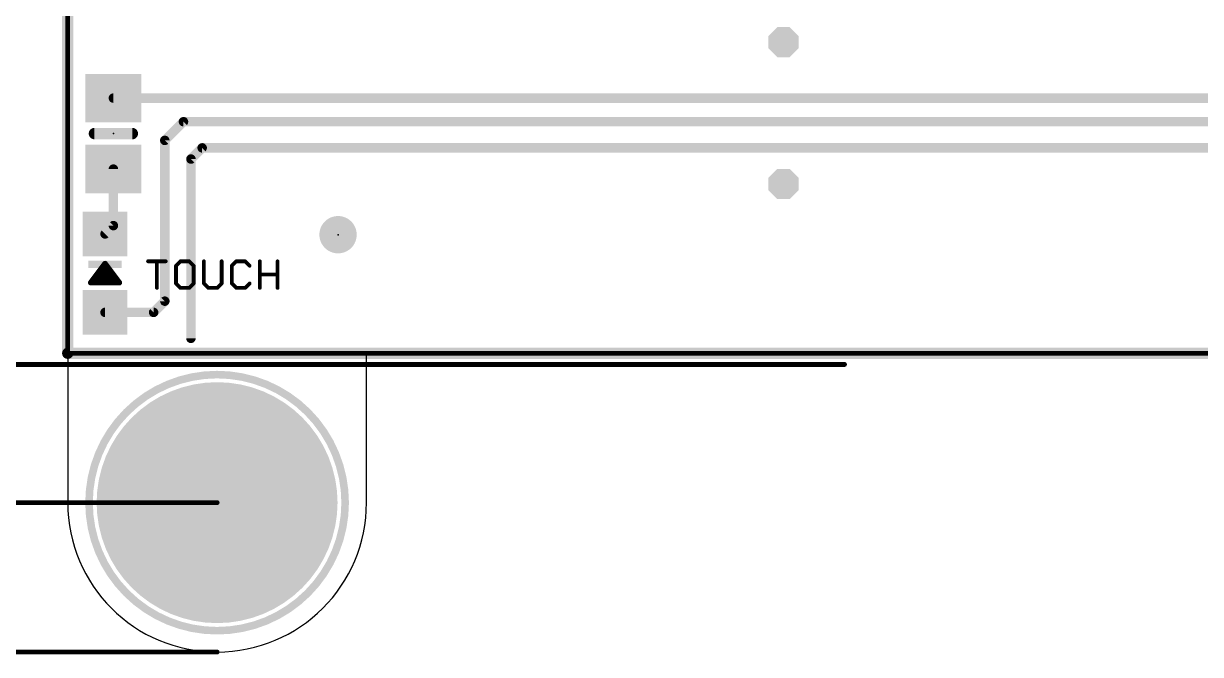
# Model space of a CAD drawing. Extents: x -29 to 121, y -8 to 99.
# Drawn here: x -1.18 to 30.33, y -8.07 to 8.83 of the extents above; entities that cross this region are included whole.
import ezdxf

# ---------------------------------------------------------------- set-up
doc = ezdxf.new("R2010")
doc.units = 0
for name, color, linetype in [('1', 12, 'CONTINUOUS'), ('16', 132, 'CONTINUOUS'), ('17', 110, 'CONTINUOUS'), ('18', 3, 'CONTINUOUS'), ('20', 53, 'CONTINUOUS'), ('21', 40, 'CONTINUOUS'), ('22', 6, 'CONTINUOUS'), ('23', 40, 'CONTINUOUS'), ('47', 253, 'CONTINUOUS')]:
    doc.layers.add(name, color=color, linetype=linetype)

# ---------------------------------------------------------------- blocks, each defined once
blk = doc.blocks.new('PIE')
at = {"const_width": 0.5}
blk.add_lwpolyline([(0, -0.25, 1), (0, 0.25, 1), (0, -0.25)], format="xyb", dxfattribs=at)
blk = doc.blocks.new('RECT')
blk.add_solid([(-0.5, -0.5), (0.5, -0.5), (-0.5, 0.5), (0.5, 0.5)])
blk = doc.blocks.new('ROUNDP')
at = {"const_width": 0.5}
blk.add_lwpolyline([(0, -0.25, 1), (0, 0.25, 1), (0, -0.25)], format="xyb", dxfattribs=at)
blk = doc.blocks.new('OCTAGONV')
at = {"const_width": 0.5}
blk.add_lwpolyline([(-0.25, -0.1036), (-0.25, 0.1036), (-0.1036, 0.25), (0.1036, 0.25), (0.25, 0.1036), (0.25, -0.1036), (0.1036, -0.25), (-0.1036, -0.25), (-0.25, -0.1036), (-0.25, 0.1036)], dxfattribs=at)

msp = doc.modelspace()

# ---------------------------------------------------------------- linework, layer by layer
at = {"layer": '1'}
for points, const_width in [([(0, 0), (0, 75.8)], 0.3), ([(1.223, 6.832), (30.632, 6.832)], 0.254), ([(2.6, 5.7), (3.1, 6.2)], 0.254), ([(3.1, 6.2), (31.1325, 6.2)], 0.254), ([(2.6, 1.395), (2.6, 5.7)], 0.254), ([(3.3, 5.2), (3.6, 5.5)], 0.254), ([(3.6, 5.5), (31.5, 5.5)], 0.254), ([(1.223, 3.418), (1.223, 4.932)], 0.254), ([(3.3, 0.4), (3.3, 5.2)], 0.254), ([(1, 3.195), (1.223, 3.418)], 0.254), ([(2.3, 1.095), (2.6, 1.395)], 0.254), ([(1, 1.095), (2.3, 1.095)], 0.254), ([(120.7, 0), (0, 0)], 0.3)]:
    msp.add_lwpolyline(points, dxfattribs=dict(at, const_width=const_width))
for points, const_width in [([(1.223, 6.8955, 1), (1.223, 6.7685)], 0.127), ([(3.1, 6.2635, 1), (3.1, 6.1365)], 0.127), ([(3.1449, 6.1551, 1), (3.0551, 6.2449)], 0.127), ([(2.6635, 5.7, 1), (2.5365, 5.7)], 0.127), ([(2.5551, 5.7449, 1), (2.6449, 5.6551)], 0.127), ([(3.6, 5.5635, 1), (3.6, 5.4365)], 0.127), ([(3.6449, 5.4551, 1), (3.5551, 5.5449)], 0.127), ([(1.2865, 4.932, 1), (1.1595, 4.932)], 0.127), ([(3.3635, 5.2, 1), (3.2365, 5.2)], 0.127), ([(3.2551, 5.2449, 1), (3.3449, 5.1551)], 0.127), ([(1.1595, 3.418, 1), (1.2865, 3.418)], 0.127), ([(1.2679, 3.3731, 1), (1.1781, 3.4629)], 0.127), ([(0.9551, 3.2399, 1), (1.0449, 3.1501)], 0.127), ([(2.5365, 1.395, 1), (2.6635, 1.395)], 0.127), ([(2.6449, 1.3501, 1), (2.5551, 1.4399)], 0.127), ([(1, 1.1585, 1), (1, 1.0315)], 0.127), ([(2.2551, 1.1399, 1), (2.3449, 1.0501)], 0.127), ([(2.3, 1.0315, 1), (2.3, 1.1585)], 0.127), ([(3.2365, 0.4, 1), (3.3635, 0.4)], 0.127), ([(0, 0.075, 1), (0, -0.075)], 0.15), ([(-0.075, 0, 1), (0.075, 0)], 0.15)]:
    msp.add_lwpolyline(points, format="xyb", dxfattribs=dict(at, const_width=const_width))
at = {"layer": '16', "const_width": 0.25}
for points in [[(0, 0), (0, 75.8)], [(120.7, 0), (0, 0)]]:
    msp.add_lwpolyline(points, dxfattribs=at)
at = {"layer": '16', "const_width": 0.125}
for points in [[(0, 0.0625, 1), (0, -0.0625)], [(-0.0625, 0, 1), (0.0625, 0)]]:
    msp.add_lwpolyline(points, format="xyb", dxfattribs=at)
at = {"layer": '20'}
for p, q in [((0, 79.8), (0, -4)), ((8, 0), (112.7, 0)), ((8, -4), (8, 0))]:
    msp.add_line(p, q, dxfattribs=at)
for start, end in [(180, 270), (270, 0)]:
    msp.add_arc((4, -4), 4, start, end, dxfattribs=at)
at = {"layer": '21'}
for points, const_width in [([(0.715, 5.882), (1.731, 5.882)], 0.3048), ([(1, 2.399), (0.619, 1.891)], 0.1524), ([(0.801, 2.1336), (1.199, 2.1336)], 0.1524), ([(0.9153, 2.286), (1.0848, 2.286)], 0.1524), ([(1.381, 1.891), (1, 2.399)], 0.1524), ([(2.1508, 2.4626), (2.6253, 2.4626)], 0.1016), ([(2.3881, 1.7508), (2.3881, 2.4626)], 0.1016), ([(3.0179, 2.4626), (2.8992, 2.344)], 0.1016), ([(2.8992, 2.344), (2.8992, 1.8694)], 0.1016), ([(3.2551, 2.4626), (3.0179, 2.4626)], 0.1016), ([(3.3738, 2.344), (3.2551, 2.4626)], 0.1016), ([(3.3738, 1.8694), (3.3738, 2.344)], 0.1016), ([(3.6476, 2.4626), (3.6476, 1.8694)], 0.1016), ([(4.1222, 1.8694), (4.1222, 2.4626)], 0.1016), ([(4.5147, 2.4626), (4.396, 2.344)], 0.1016), ([(4.396, 2.344), (4.396, 1.8694)], 0.1016), ([(4.7519, 2.4626), (4.5147, 2.4626)], 0.1016), ([(4.8706, 2.344), (4.7519, 2.4626)], 0.1016), ([(5.1445, 1.7508), (5.1445, 2.4626)], 0.1016), ([(5.619, 2.4626), (5.619, 1.7508)], 0.1016), ([(0.619, 1.891), (1.381, 1.891)], 0.1524), ([(0.6866, 1.9812), (1.3134, 1.9812)], 0.1524), ([(2.8992, 1.8694), (3.0179, 1.7508)], 0.1016), ([(3.2551, 1.7508), (3.3738, 1.8694)], 0.1016), ([(3.6476, 1.8694), (3.7663, 1.7508)], 0.1016), ([(4.0035, 1.7508), (4.1222, 1.8694)], 0.1016), ([(4.396, 1.8694), (4.5147, 1.7508)], 0.1016), ([(4.7519, 1.7508), (4.8706, 1.8694)], 0.1016), ([(5.1445, 2.1067), (5.619, 2.1067)], 0.1016), ([(3.0179, 1.7508), (3.2551, 1.7508)], 0.1016), ([(3.7663, 1.7508), (4.0035, 1.7508)], 0.1016), ([(4.5147, 1.7508), (4.7519, 1.7508)], 0.1016)]:
    msp.add_lwpolyline(points, dxfattribs=dict(at, const_width=const_width))
for points, const_width in [([(0.715, 5.9582, 1), (0.715, 5.8058)], 0.1524), ([(1.731, 5.8058, 1), (1.731, 5.9582)], 0.1524), ([(0.801, 2.1717, 1), (0.801, 2.0955)], 0.0762), ([(0.9153, 2.3241, 1), (0.9153, 2.2479)], 0.0762), ([(1.0305, 2.4219, 1), (0.9695, 2.3761)], 0.0762), ([(1.0305, 2.3761, 1), (0.9695, 2.4219)], 0.0762), ([(1.0848, 2.2479, 1), (1.0848, 2.3241)], 0.0762), ([(1.199, 2.0955, 1), (1.199, 2.1717)], 0.0762), ([(2.1508, 2.488, 1), (2.1508, 2.4372)], 0.0508), ([(2.4135, 2.4626, 1), (2.3627, 2.4626)], 0.0508), ([(2.6253, 2.4372, 1), (2.6253, 2.488)], 0.0508), ([(2.9246, 2.344, 1), (2.8738, 2.344)], 0.0508), ([(2.8813, 2.3619, 1), (2.9172, 2.326)], 0.0508), ([(3.0179, 2.488, 1), (3.0179, 2.4372)], 0.0508), ([(3.0358, 2.4446, 1), (2.9999, 2.4806)], 0.0508), ([(3.2731, 2.4806, 1), (3.2372, 2.4446)], 0.0508), ([(3.2551, 2.4372, 1), (3.2551, 2.488)], 0.0508), ([(3.3992, 2.344, 1), (3.3484, 2.344)], 0.0508), ([(3.3558, 2.326, 1), (3.3917, 2.3619)], 0.0508), ([(3.673, 2.4626, 1), (3.6222, 2.4626)], 0.0508), ([(4.1476, 2.4626, 1), (4.0968, 2.4626)], 0.0508), ([(4.4214, 2.344, 1), (4.3706, 2.344)], 0.0508), ([(4.3781, 2.3619, 1), (4.414, 2.326)], 0.0508), ([(4.5147, 2.488, 1), (4.5147, 2.4372)], 0.0508), ([(4.5326, 2.4446, 1), (4.4967, 2.4806)], 0.0508), ([(4.7699, 2.4806, 1), (4.734, 2.4446)], 0.0508), ([(4.7519, 2.4372, 1), (4.7519, 2.488)], 0.0508), ([(4.8526, 2.326, 1), (4.8885, 2.3619)], 0.0508), ([(5.1699, 2.4626, 1), (5.1191, 2.4626)], 0.0508), ([(5.6444, 2.4626, 1), (5.5936, 2.4626)], 0.0508), ([(0.619, 1.9291, 1), (0.619, 1.8529)], 0.0762), ([(0.5885, 1.9139, 1), (0.6495, 1.8681)], 0.0762), ([(0.6866, 2.0193, 1), (0.6866, 1.9431)], 0.0762), ([(1.3134, 1.9431, 1), (1.3134, 2.0193)], 0.0762), ([(1.3505, 1.8681, 1), (1.4115, 1.9139)], 0.0762), ([(1.381, 1.8529, 1), (1.381, 1.9291)], 0.0762), ([(2.8738, 1.8694, 1), (2.9246, 1.8694)], 0.0508), ([(2.9172, 1.8874, 1), (2.8813, 1.8515)], 0.0508), ([(3.3484, 1.8694, 1), (3.3992, 1.8694)], 0.0508), ([(3.3917, 1.8515, 1), (3.3558, 1.8874)], 0.0508), ([(3.6222, 1.8694, 1), (3.673, 1.8694)], 0.0508), ([(3.6656, 1.8874, 1), (3.6297, 1.8515)], 0.0508), ([(4.0968, 1.8694, 1), (4.1476, 1.8694)], 0.0508), ([(4.1401, 1.8515, 1), (4.1042, 1.8874)], 0.0508), ([(4.3706, 1.8694, 1), (4.4214, 1.8694)], 0.0508), ([(4.414, 1.8874, 1), (4.3781, 1.8515)], 0.0508), ([(4.8885, 1.8515, 1), (4.8526, 1.8874)], 0.0508), ([(5.1445, 2.1321, 1), (5.1445, 2.0813)], 0.0508), ([(5.619, 2.0813, 1), (5.619, 2.1321)], 0.0508), ([(2.3627, 1.7508, 1), (2.4135, 1.7508)], 0.0508), ([(3.0179, 1.7762, 1), (3.0179, 1.7254)], 0.0508), ([(2.9999, 1.7328, 1), (3.0358, 1.7688)], 0.0508), ([(3.2372, 1.7688, 1), (3.2731, 1.7328)], 0.0508), ([(3.2551, 1.7254, 1), (3.2551, 1.7762)], 0.0508), ([(3.7663, 1.7762, 1), (3.7663, 1.7254)], 0.0508), ([(3.7483, 1.7328, 1), (3.7842, 1.7688)], 0.0508), ([(3.9856, 1.7688, 1), (4.0215, 1.7328)], 0.0508), ([(4.0035, 1.7254, 1), (4.0035, 1.7762)], 0.0508), ([(4.5147, 1.7762, 1), (4.5147, 1.7254)], 0.0508), ([(4.4967, 1.7328, 1), (4.5326, 1.7688)], 0.0508), ([(4.734, 1.7688, 1), (4.7699, 1.7328)], 0.0508), ([(4.7519, 1.7254, 1), (4.7519, 1.7762)], 0.0508), ([(5.1191, 1.7508, 1), (5.1699, 1.7508)], 0.0508), ([(5.5936, 1.7508, 1), (5.6444, 1.7508)], 0.0508), ([(4, -7.429, 1), (4, -0.571, 1), (4, -7.429)], 0.2032)]:
    msp.add_lwpolyline(points, format="xyb", dxfattribs=dict(at, const_width=const_width))
at = {"layer": '22', "const_width": 0.127}
for points in [[(0, 75.8), (0, 0)], [(0, 0), (120.7, 0)]]:
    msp.add_lwpolyline(points, dxfattribs=at)
at = {"layer": '22', "const_width": 0.0635}
for points in [[(0, 0.0318, 1), (0, -0.0318)], [(-0.0318, 0, 1), (0.0318, 0)]]:
    msp.add_lwpolyline(points, format="xyb", dxfattribs=at)
at = {"layer": '23'}
for p in [(1.223, 5.882), (7.239, 3.175), (1, 2.145), (4, -4)]:
    msp.add_point(p, dxfattribs=at)
at = {"layer": '47', "const_width": 0.13}
for points in [[(20.8, -0.3), (-8.25, -0.3)], [(4, -4), (-17.25, -4)], [(4, -8), (-26.55, -8)]]:
    msp.add_lwpolyline(points, dxfattribs=at)
at = {"layer": '47', "const_width": 0.065}
for points in [[(20.8, -0.3325, 1), (20.8, -0.2675)], [(4, -4.0325, 1), (4, -3.9675)], [(4, -8.0325, 1), (4, -7.9675)]]:
    msp.add_lwpolyline(points, format="xyb", dxfattribs=at)

# ---------------------------------------------------------------- block references
at = {"layer": '1', "xscale": 1.3, "yscale": 1.5, "rotation": 90}
for p in [(1.223, 6.832), (1.223, 4.932)]:
    msp.add_blockref('RECT', p, dxfattribs=at)
at = {"layer": '1', "xscale": 1.2, "yscale": 1.2}
for p in [(1, 3.195), (1, 1.095)]:
    msp.add_blockref('RECT', p, dxfattribs=at)
at = {"layer": '1'}
msp.add_blockref('PIE', (7.239, 3.175), dxfattribs=at)
at = {"layer": '17', "xscale": 6.4516, "yscale": 6.4516}
msp.add_blockref('ROUNDP', (4, -4), dxfattribs=at)
msp.add_blockref('ROUNDP', (4, -4), dxfattribs=at)
at = {"layer": '18', "xscale": 0.8064, "yscale": 0.8064}
for p in [(19.167, 8.331), (19.167, 8.331), (19.167, 4.531), (19.167, 4.531)]:
    msp.add_blockref('OCTAGONV', p, dxfattribs=at)
at = {"layer": '21', "xscale": 0.889, "yscale": 0.1905}
msp.add_blockref('RECT', (1, 2.3807), dxfattribs=at)

doc.saveas('drawing.dxf')
